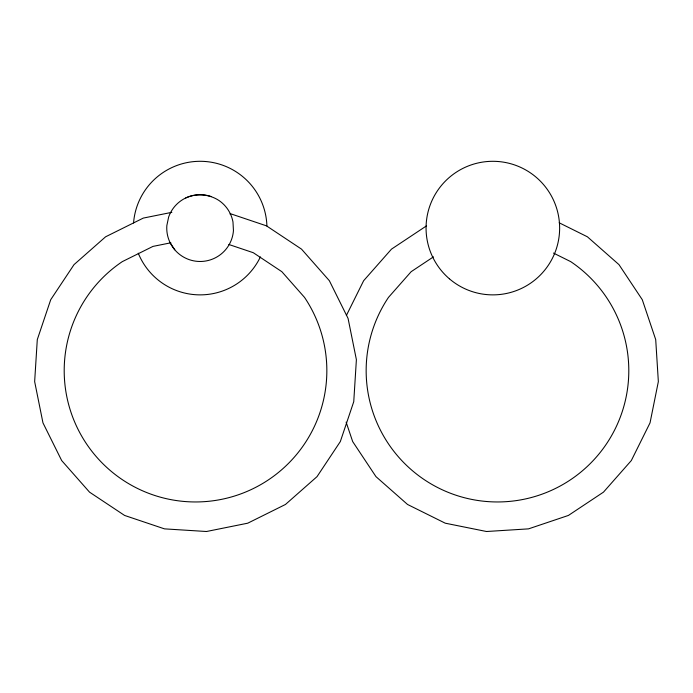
<?xml version="1.0" encoding="UTF-8"?>
<svg xmlns="http://www.w3.org/2000/svg" width="693" height="693" viewBox="0 0 693 693"><rect width="100%" height="100%" fill="white"/><g stroke="black" fill="none" stroke-linecap="round" stroke-linejoin="round"><path stroke-width="1.04" d="M230.102 214.137L230.267 213.652L266.459 225.84L301.516 249.133L329.357 280.708L348.068 318.408L356.393 359.667L353.751 401.68L340.324 441.571L317.03 476.637L285.455 504.469L247.748 523.189L206.488 531.505L164.475 528.863L124.584 515.436L89.527 492.143L61.686 460.568L42.966 422.869L34.65 381.6L37.292 339.596L50.719 299.697L74.012 264.639L105.587 236.807L143.295 218.087L171.855 212.327M346.37 315.506L363.643 280.708L391.484 249.133L426.541 225.84M433.463 256.86L411.157 271.682L388.478 297.392A131.323 131.323 0 0 0 424.237 479.634A131.323 131.323 0 0 0 606.479 443.884A131.323 131.323 0 0 0 570.72 261.642L553.447 253.066M185.715 197.964C196.405 193.07 209.199 194.049 219.014 200.528A33.394 33.394 0 0 1 232.978 221.942L233.446 230.648A33.394 33.394 0 0 1 197.583 261.382A33.394 33.394 0 0 1 166.848 225.52L168.65 216.996A33.394 33.394 0 0 1 211.244 196.587M170.833 242.801L152.98 246.396L122.28 261.642A131.323 131.323 0 0 0 86.521 443.884A131.323 131.323 0 0 0 268.763 479.634A131.323 131.323 0 0 0 304.522 297.392L281.843 271.682L253.291 252.711L228.837 244.482M559.182 222.791L587.413 236.807L618.988 264.639L642.281 299.697L655.708 339.596L658.35 381.6L650.034 422.869L631.314 460.568L603.473 492.143L568.416 515.436L528.525 528.863L486.512 531.505L445.252 523.189L407.545 504.469L375.97 476.637L352.676 441.571L346.136 422.141M170.036 242.515L174.792 249.818M260.395 256.912A66.788 66.788 0 0 1 138.262 253.196M133.558 222.964A66.788 66.788 0 0 1 201.68 161.313A66.788 66.788 0 0 1 266.909 226.022M449.385 278.794A66.788 66.788 0 0 0 558.497 240.367A66.788 66.788 0 0 0 470.668 165.09A66.788 66.788 0 0 0 449.385 278.794"/></g></svg>
